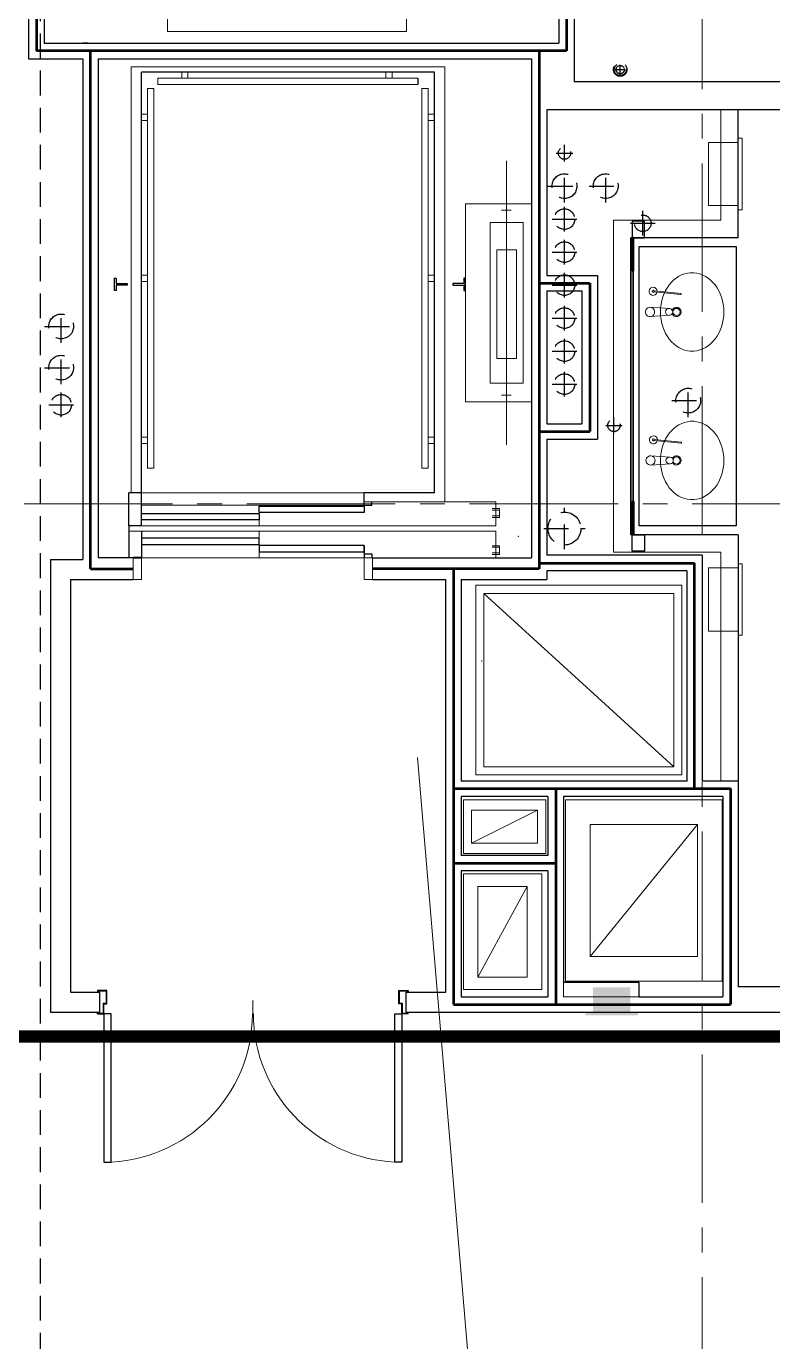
# Model space of a CAD drawing. Header units: inches. Extents: x -26012 to 27, y -3347 to 2082.
# Drawn here: x -22134.5 to -21953.5, y 464 to 782.9 of the extents above; entities that cross this region are included whole.
import ezdxf

# ---------------------------------------------------------------- set-up
doc = ezdxf.new("R2010")
doc.units = ezdxf.units.IN
doc.header["$LTSCALE"] = 48
doc.header["$MEASUREMENT"] = 0
for name, pattern in [('A_Column Grid$0$CENTER2', [1.125, 0.75, -0.125, 0.125, -0.125]), ('Core Callout Boundary$0$DASHED2', [0.375, 0.25, -0.125]), ('NB - 5th floor_plan$0$HIDDEN2', [0.1875, 0.125, -0.0625])]:
    doc.linetypes.add(name, pattern=pattern)
for name, color, linetype in [('A104$0$A-AREA-IDEN', 8, 'Continuous'), ('A104$0$A-COUNTER', 8, 'Continuous'), ('A104$0$A-DOOR', 8, 'Continuous'), ('A104$0$A-DOOR-FRAM', 8, 'Continuous'), ('A104$0$A-EQPM-FEC', 8, 'Continuous'), ('A104$0$A-FLOR-EVTR', 8, 'Continuous'), ('A104$0$A-FLOR-LEVL', 8, 'Continuous'), ('A104$0$A-FLOR-OPENING', 8, 'Continuous'), ('A104$0$A-FLOR-PFIX', 8, 'Continuous'), ('A104$0$A-FLOR-SLAB', 8, 'Continuous'), ('A104$0$A-FLOR-SPCL', 8, 'Continuous'), ('A104$0$A-HVAC-RDFF', 8, 'Continuous'), ('A104$0$A-WALL-FULL-INTR', 8, 'Continuous'), ('A104$0$A-WALL-GLASS-8-11', 8, 'Continuous'), ('A104$0$bc104 - A-WALL-FIRE', 8, 'Continuous'), ('A104$0$Level 30', 8, 'Continuous'), ('A_Column Grid$0$A-GRID-GRD1-15', 8, 'A_Column Grid$0$CENTER2'), ('Core Callout Boundary$0$A-Detl-Iden', 6, 'Continuous'), ('NB - 5th floor_plan$0$stcbeams', 1, 'NB - 5th floor_plan$0$HIDDEN2'), ('NB - 5th floor_plan$0$STWETSTACK', 1, 'NB - 5th floor_plan$0$HIDDEN2'), ('XREF', 8, 'Continuous')]:
    doc.layers.add(name, color=color, linetype=linetype)

# ---------------------------------------------------------------- blocks, each defined once
blk = doc.blocks.new('A104')
at = {"layer": 'A104$0$A-EQPM-FEC', "lineweight": 13, "extrusion": (0, 0, -1)}
blk.add_hatch(color=256, dxfattribs=at).paths.add_polyline_path([(21986.1975, 543.16), (21986.1975, 543.91), (21988.0725, 543.91), (21988.0725, 549.91), (21997.0725, 549.91), (21997.0725, 543.91), (21998.9475, 543.91), (21998.9475, 543.16)])
at = {"layer": 'A104$0$A-AREA-IDEN', "lineweight": 0, "elevation": 0.2066, "flags": 128}
blk.add_lwpolyline([(-21916.0803, 240.3205), (-22008.7927, 240.3205), (-22039.6682, 605.6818)], dxfattribs=at)
at = {"layer": 'A104$0$A-COUNTER', "lineweight": 30, "extrusion": (-1.35827e-43, -6.15442e-35, -1), "flags": 128}
blk.add_lwpolyline([(21962.3851, 661.7846), (21985.8886, 661.7846), (21985.8885, 729.5348), (21962.385, 729.5348), (21962.3851, 661.7846)], dxfattribs=at)
at = {"layer": 'A104$0$A-DOOR', "lineweight": 0}
blk.add_line((-22079.542, 543.5349), (-22079.542, 546.5878), dxfattribs=at)
at = {"layer": 'A104$0$A-DOOR', "lineweight": 0, "extrusion": (0, 0, -1)}
for centre, start, end in [((22115.6676, 543.5349), 180, 270), ((22043.4165, 543.5349), 272.78631, 0)]:
    blk.add_arc(centre, 36, start, end, dxfattribs=at)
at = {"layer": 'A104$0$A-DOOR', "lineweight": 0}
for p in [(-22079.542, 546.5878), (-22079.542, 543.5349)]:
    blk.add_point(p, dxfattribs=at)
at = {"layer": 'A104$0$A-DOOR', "lineweight": 30}
for points in [[(-22115.6676, 507.5349), (-22113.9176, 507.5349), (-22113.9176, 543.5349), (-22115.6676, 543.5349)], [(-22043.4165, 507.5349), (-22045.1665, 507.5349), (-22045.1665, 543.5349), (-22043.4165, 543.5349)]]:
    blk.add_3dface(points, dxfattribs=at)
at = {"layer": 'A104$0$A-DOOR-FRAM', "lineweight": 13}
for p, q in [((-22108.5488, 650.9199), (-22108.5488, 654.0449)), ((-22106.5488, 654.0449), (-22106.5295, 648.7746)), ((-22052.5488, 654.0449), (-22052.5295, 648.7746)), ((-22052.5488, 654.0449), (-22050.5488, 654.0449)), ((-22050.5488, 654.0449), (-22050.5488, 650.9199)), ((-22108.5295, 648.7746), (-22108.5488, 650.9199)), ((-22050.5295, 648.7746), (-22050.5488, 650.9199)), ((-22106.5295, 648.7746), (-22108.5295, 648.7746)), ((-22052.5295, 648.7746), (-22050.5295, 648.7746)), ((-22117.0181, 548.7847), (-22117.1682, 548.7847)), ((-22115.0668, 549.0096), (-22117.0181, 549.0096)), ((-22117.0181, 549.0096), (-22117.0181, 548.7847)), ((-22115.0668, 546.107), (-22115.0668, 549.0096)), ((-22044.0173, 546.107), (-22044.0173, 549.0096)), ((-22044.0173, 549.0096), (-22042.066, 549.0096)), ((-22042.066, 549.0096), (-22042.066, 548.7847)), ((-22042.066, 548.7847), (-22041.9159, 548.7847)), ((-22115.8173, 543.6848), (-22115.8173, 546.107)), ((-22115.8173, 546.107), (-22115.0668, 546.107)), ((-22043.2668, 546.107), (-22044.0173, 546.107)), ((-22043.2668, 543.6848), (-22043.2668, 546.107)), ((-22117.1682, 543.9097), (-22117.0181, 543.9097)), ((-22117.0181, 543.6848), (-22117.0181, 543.9097)), ((-22117.0181, 543.6848), (-22115.8173, 543.6848)), ((-22042.066, 543.6848), (-22043.2668, 543.6848)), ((-22041.9159, 543.9097), (-22042.066, 543.9097)), ((-22042.066, 543.6848), (-22042.066, 543.9097))]:
    blk.add_line(p, q, dxfattribs=at)
at = {"layer": 'A104$0$A-DOOR-FRAM', "lineweight": 40}
blk.add_line((-22106.5488, 654.0449), (-22108.5488, 654.0449), dxfattribs=at)
at = {"layer": 'A104$0$A-DOOR-FRAM', "lineweight": 30}
for p, q in [((-22114.9167, 549.1597), (-22117.1682, 549.1597)), ((-22117.1682, 549.1597), (-22117.1682, 548.7847)), ((-22114.9167, 545.9569), (-22114.9167, 549.1597)), ((-22044.1674, 549.1597), (-22041.9159, 549.1597)), ((-22044.1674, 545.9569), (-22044.1674, 549.1597)), ((-22041.9159, 549.1597), (-22041.9159, 548.7847)), ((-22115.6672, 543.5347), (-22115.6672, 545.9569)), ((-22115.6672, 545.9569), (-22114.9167, 545.9569)), ((-22043.4169, 545.9569), (-22044.1674, 545.9569)), ((-22043.4169, 543.5347), (-22043.4169, 545.9569)), ((-22117.1682, 543.5347), (-22117.1682, 543.9097)), ((-22117.1682, 543.5347), (-22115.6672, 543.5347)), ((-22041.9159, 543.5347), (-22043.4169, 543.5347)), ((-22041.9159, 543.5347), (-22041.9159, 543.9097))]:
    blk.add_line(p, q, dxfattribs=at)
at = {"layer": 'A104$0$A-EQPM-FEC', "lineweight": 13}
blk.add_line((-21986.1975, 543.91), (-21998.9475, 543.91), dxfattribs=at)
at = {"layer": 'A104$0$A-FLOR-EVTR', "lineweight": 30}
for p, q in [((-22035.5515, 771.8195), (-22106.5515, 771.8195)), ((-22106.5488, 669.7949), (-22106.5515, 771.8195)), ((-22035.5488, 669.7949), (-22035.5515, 771.8195)), ((-22039.5515, 770.3195), (-22039.5515, 768.8195)), ((-22106.5488, 669.7949), (-22109.6381, 669.7949)), ((-22109.6381, 661.7949), (-22109.6381, 669.7949)), ((-22106.5488, 661.7949), (-22106.5488, 669.7949)), ((-22052.5488, 666.7949), (-22052.5488, 669.7949)), ((-22035.5488, 669.7949), (-22052.5488, 669.7949)), ((-22052.5488, 666.7949), (-22052.5488, 668.7949)), ((-22052.5488, 666.7949), (-22050.7226, 666.7949)), ((-22050.7226, 666.7949), (-22050.7226, 667.5449)), ((-22109.6381, 662.0449), (-22109.6381, 654.0449)), ((-22106.5488, 661.7949), (-22109.6381, 661.7949)), ((-22106.5488, 660.5449), (-22106.5488, 654.0449)), ((-22052.5488, 657.0449), (-22052.5488, 654.0449)), ((-22052.5488, 657.0449), (-22052.5488, 655.0449)), ((-22106.5488, 654.0449), (-22109.6381, 654.0449)), ((-22052.5488, 655.0449), (-22050.7226, 655.0449)), ((-22050.7226, 655.0449), (-22050.7226, 654.0449))]:
    blk.add_line(p, q, dxfattribs=at)
at = {"layer": 'A104$0$A-FLOR-EVTR', "lineweight": 0}
for p, q in [((-22096.8015, 771.8195), (-22096.8015, 770.3195)), ((-22095.3015, 771.8195), (-22095.3015, 770.3195)), ((-22047.3015, 771.8195), (-22047.3015, 770.3195)), ((-22045.8015, 771.8195), (-22045.8015, 770.3195)), ((-22039.5515, 770.3195), (-22102.5515, 770.3195)), ((-22102.5515, 770.3195), (-22102.5515, 768.8195)), ((-22039.5515, 768.8195), (-22102.5515, 768.8195)), ((-22105.0515, 767.8195), (-22103.5515, 767.8195)), ((-22105.0515, 767.8195), (-22105.0488, 675.7949)), ((-22103.5515, 767.8195), (-22103.5488, 675.7949)), ((-22037.0515, 767.8195), (-22038.5515, 767.8195)), ((-22038.5515, 767.8195), (-22038.5488, 675.7949)), ((-22037.0515, 767.8195), (-22037.0488, 675.7949)), ((-22106.5515, 761.5695), (-22105.0515, 761.5695)), ((-22106.5515, 760.0695), (-22105.0515, 760.0695)), ((-22035.5515, 761.5695), (-22037.0515, 761.5695)), ((-22035.5515, 760.0695), (-22037.0515, 760.0695)), ((-22018.0401, 681.4704), (-22018.0401, 750.3036)), ((-22018.0391, 738.3032), (-22019.2915, 738.3037)), ((-22018.0391, 738.3032), (-22016.9018, 738.3037)), ((-22018.0391, 735.3446), (-22018.0391, 738.3032)), ((-22022.0228, 696.4297), (-22022.0223, 735.3451)), ((-22022.0223, 735.3451), (-22014.0578, 735.3451)), ((-22014.0578, 735.3451), (-22014.0573, 696.4282)), ((-22020.4293, 702.3461), (-22020.4283, 728.7457)), ((-22020.4283, 728.7457), (-22015.6498, 728.7452)), ((-22015.6498, 728.7452), (-22015.6498, 702.3461)), ((-22106.5488, 722.5572), (-22105.0488, 722.5572)), ((-22106.5488, 721.0572), (-22105.0488, 721.0572)), ((-22035.5488, 722.5572), (-22037.0488, 722.5572)), ((-22035.5488, 721.0572), (-22037.0488, 721.0572)), ((-22015.6498, 702.3461), (-22020.4293, 702.3461)), ((-22014.0573, 696.4282), (-22022.0228, 696.4297)), ((-22018.0391, 693.4706), (-22018.0396, 696.4287)), ((-22018.0391, 693.4706), (-22019.2915, 693.4711)), ((-22018.0391, 693.4706), (-22016.9018, 693.4711)), ((-22106.5488, 683.2949), (-22105.0488, 683.2949)), ((-22035.5488, 683.2949), (-22037.0488, 683.2949)), ((-22106.5488, 681.7949), (-22105.0488, 681.7949)), ((-22035.5488, 681.7949), (-22037.0488, 681.7949)), ((-22105.0488, 675.7949), (-22103.5488, 675.7949)), ((-22037.0488, 675.7949), (-22038.5488, 675.7949)), ((-22109.049, 669.7949), (-22106.5488, 669.7949)), ((-22052.5488, 669.7949), (-22106.5488, 669.7949)), ((-22052.5488, 666.7949), (-22106.5488, 666.7949)), ((-22020.6569, 667.5921), (-22052.5488, 667.5921)), ((-22020.6569, 667.5921), (-22020.6569, 661.7949)), ((-22078.0488, 663.2949), (-22078.0488, 661.7949)), ((-22019.7649, 665.9824), (-22021.5488, 665.9824)), ((-22019.7649, 665.6074), (-22021.5488, 665.6074)), ((-22019.7649, 664.2324), (-22021.5488, 664.2324)), ((-22019.7649, 663.8574), (-22021.5488, 663.8574)), ((-22019.7247, 665.9824), (-22019.7247, 663.8574)), ((-22109.6381, 660.5449), (-22020.6569, 660.5449)), ((-22020.6569, 661.7949), (-22106.5488, 661.7949)), ((-22078.0488, 660.5449), (-22078.0488, 658.7949)), ((-22020.6569, 660.5449), (-22020.6569, 654.0449)), ((-22019.7649, 656.9824), (-22021.5488, 656.9824)), ((-22019.7649, 656.9824), (-22019.7649, 654.8574)), ((-22109.049, 654.0449), (-22106.5488, 654.0449)), ((-22052.5488, 654.0449), (-22106.5488, 654.0449)), ((-22078.0488, 655.5449), (-22078.0488, 654.0449)), ((-22019.7649, 656.6074), (-22021.5488, 656.6074)), ((-22019.7649, 655.2324), (-22021.5488, 655.2324)), ((-22019.7649, 654.8574), (-22021.5488, 654.8574))]:
    blk.add_line(p, q, dxfattribs=at)
at = {"layer": 'A104$0$A-FLOR-EVTR', "lineweight": 0, "flags": 128}
blk.add_lwpolyline([(-22109.049, 669.7949), (-22109.0515, 773.0695), (-22033.0515, 773.0695), (-22033.0488, 667.5921)], dxfattribs=at)
at = {"layer": 'A104$0$A-FLOR-EVTR', "lineweight": 13, "flags": 128}
blk.add_lwpolyline([(-22012.0338, 691.8865), (-22028.04, 691.8865), (-22028.0401, 739.8865), (-22012.0338, 739.8865)], dxfattribs=at)
at = {"layer": 'A104$0$A-FLOR-EVTR', "lineweight": 30, "flags": 128}
for points in [[(-22113.0488, 718.8308), (-22113.0488, 721.8308), (-22112.6738, 721.8308), (-22112.6738, 720.5183), (-22110.0488, 720.5183), (-22110.0488, 720.1433), (-22112.6738, 720.1433), (-22112.6738, 718.8308), (-22113.0488, 718.8308)], [(-22028.0488, 718.8308), (-22028.0488, 721.8308), (-22028.4238, 721.8308), (-22028.4238, 720.5183), (-22031.0488, 720.5183), (-22031.0488, 720.1433), (-22028.4238, 720.1433), (-22028.4238, 718.8308), (-22028.0488, 718.8308)]]:
    blk.add_lwpolyline(points, close=True, dxfattribs=at)
at = {"layer": 'A104$0$A-FLOR-EVTR', "lineweight": 30}
for points in [[(-22052.5488, 665.0449), (-22078.0488, 665.0449), (-22078.0488, 666.5449), (-22052.5488, 666.5449)], [(-22078.0488, 663.2949), (-22106.5488, 663.2949), (-22106.5488, 664.7949), (-22078.0488, 664.7949)], [(-22078.0488, 658.7949), (-22106.5488, 658.7949), (-22106.5488, 657.2949), (-22078.0488, 657.2949)], [(-22052.5488, 657.0449), (-22078.0488, 657.0449), (-22078.0488, 655.5449), (-22052.5488, 655.5449)]]:
    blk.add_3dface(points, dxfattribs=at)
at = {"layer": 'A104$0$A-FLOR-LEVL', "lineweight": 0}
blk.add_point((-22024.0668, 629.0827), dxfattribs=at)
at = {"layer": 'A104$0$A-FLOR-OPENING', "lineweight": 0}
for points in [[(-22117.0336, 775.0451), (-22012.0338, 775.0451), (-22012.0338, 654.0449), (-22117.0336, 654.0449)], [(-21975.5236, 647.4074), (-22025.5236, 647.4074), (-22025.5236, 601.4074), (-21975.5236, 601.4074)], [(-22008.5236, 595.4074), (-22028.5236, 595.4074), (-22028.5236, 582.4074), (-22008.5236, 582.4074)], [(-21965.7736, 595.4074), (-22003.7736, 595.4074), (-22003.7736, 551.4074), (-21965.7736, 551.4074)], [(-22028.5236, 577.4074), (-22009.5236, 577.4074), (-22009.5236, 549.4074), (-22028.5236, 549.4074)]]:
    blk.add_3dface(points, dxfattribs=at)
at = {"layer": 'A104$0$A-FLOR-PFIX', "lineweight": 13, "extrusion": (0, 0, -1)}
for p, q in [((-21975.8262, 717.8528), (-21982.3275, 718.5171)), ((-21975.8045, 718.1012), (-21982.3099, 718.7644)), ((-21975.7638, 681.8528), (-21982.2651, 682.5171)), ((-21975.7421, 682.1012), (-21982.2475, 682.7644))]:
    blk.add_line(p, q, dxfattribs=at)
at = {"layer": 'A104$0$A-FLOR-PFIX', "lineweight": 13}
for p, q in [((-21978.5135, 714.4704), (-21983.2108, 714.7808)), ((-21978.5135, 712.849), (-21983.2108, 712.5386)), ((-21978.3886, 678.4704), (-21983.0859, 678.7808)), ((-21978.3886, 676.849), (-21983.0859, 676.5386))]:
    blk.add_line(p, q, dxfattribs=at)
for centre in [(-21983.2848, 713.6597), (-21983.1599, 677.6597)]:
    blk.add_arc(centre, 1.1236, 86.219372, 273.780628, dxfattribs=at)
at = {"layer": 'A104$0$A-FLOR-PFIX', "lineweight": 0}
for centre in [(-21983.2848, 713.6597), (-21983.1599, 677.6597)]:
    blk.add_arc(centre, 1.1236, 285.910271, 86.219372, dxfattribs=at)
at = {"layer": 'A104$0$A-FLOR-PFIX', "lineweight": 13}
for centre, major_axis, ratio, start_param, end_param in [((-21973.0724, 713.6597), (0, 9.5005), 0.80916883, 1.67165562, 7.75312234), ((-21973.0724, 713.6597), (0, 9.5005), 0.80916883, 1.47083188, 1.67165562), ((-21978.643, 713.6597), (-0.8884, 0), 0.9222097, 1.71386052, 4.56932479), ((-21973.0725, 677.6597), (0, 9.5005), 0.80916883, 1.6718291, 7.75225316), ((-21973.0725, 677.6639), (0, 9.5005), 0.80916883, 1.47083188, 1.67165562), ((-21978.5181, 677.6597), (-0.8884, 0), 0.9222097, 1.71386052, 4.56932479)]:
    blk.add_ellipse(centre, major_axis=major_axis, ratio=ratio, start_param=start_param, end_param=end_param, dxfattribs=at)
at = {"layer": 'A104$0$A-FLOR-PFIX', "lineweight": 13, "extrusion": (0, 0, -1)}
for centre, major_axis, start_param, end_param in [((-21982.521, 718.6597), (-0.1874, -0.9663), 4.74938775, 10.78245637), ((-21975.8168, 717.9791), (0.0234, 0.1208), 6.19547185, 9.3370645), ((-21982.4586, 682.6597), (-0.1874, -0.9663), 4.74938775, 10.78245637), ((-21975.7544, 681.9791), (0.0234, 0.1208), 6.19547185, 9.3370645)]:
    blk.add_ellipse(centre, major_axis=major_axis, ratio=0.97753003, start_param=start_param, end_param=end_param, dxfattribs=at)
at = {"layer": 'A104$0$A-FLOR-PFIX', "lineweight": 13}
for centre in [(-21982.521, 718.6597), (-21982.4586, 682.6597)]:
    blk.add_ellipse(centre, major_axis=(0.0469, 0.2416), ratio=0.97753003, dxfattribs=at)
at = {"layer": 'A104$0$A-FLOR-PFIX', "lineweight": 0}
for centre, major_axis, ratio, start_param, end_param in [((-21978.643, 713.6597), (-0.8884, 0), 0.9222097, 4.71238898, 7.85398163), ((-21976.8629, 713.6605), (0, -1.1251), 0.97753003, 5.09815197, 10.61076194), ((-21976.8629, 713.6605), (0, -0.8751), 0.97753003, 4.74756061, 10.99648424), ((-21978.5181, 677.6597), (-0.8884, 0), 0.9222097, 4.71238898, 7.85398163), ((-21976.863, 677.6605), (0, -1.1251), 0.97753003, 5.20829141, 10.50067489), ((-21976.863, 677.6605), (0, -0.8751), 0.97753003, 5.02794945, 10.68102131)]:
    blk.add_ellipse(centre, major_axis=major_axis, ratio=ratio, start_param=start_param, end_param=end_param, dxfattribs=at)
at = {"layer": 'A104$0$A-FLOR-SLAB', "lineweight": 0}
for points in [[(-22042.2736, 801.6574), (-22100.2736, 801.6574), (-22100.2736, 781.6574), (-22042.2736, 781.6574)], [(-22117.0336, 775.0451), (-22117.0304, 775.0451), (-22117.0304, 775.0451), (-22117.0336, 775.0451)], [(-21965.7736, 595.4074), (-22003.7736, 595.4074), (-22003.7736, 551.4074), (-21965.7736, 551.4074)]]:
    blk.add_3dface(points, dxfattribs=at)
at = {"layer": 'A104$0$A-FLOR-SPCL', "lineweight": 13, "extrusion": (0, 0, -1)}
for p, q in [((-21961.8846, 755.7545), (-21960.9476, 755.7531)), ((-21961.8836, 738.4425), (-21961.8846, 755.7545)), ((-21960.9466, 738.4411), (-21960.9476, 755.7531)), ((-21969.1351, 754.7531), (-21961.8846, 754.7541)), ((-21969.1336, 739.4411), (-21969.1351, 754.7531)), ((-21969.1336, 739.4411), (-21961.8841, 739.442)), ((-21961.8836, 738.4425), (-21960.9466, 738.4411)), ((-21969.1336, 651.5972), (-21969.1351, 636.2852)), ((-21969.1336, 651.5972), (-21961.8841, 651.5962)), ((-21961.8836, 652.5957), (-21961.8846, 635.2837)), ((-21961.8836, 652.5957), (-21960.9466, 652.5972)), ((-21960.9466, 652.5972), (-21960.9476, 635.2852)), ((-21969.1351, 636.2852), (-21961.8846, 636.2842)), ((-21961.8846, 635.2837), (-21960.9476, 635.2852))]:
    blk.add_line(p, q, dxfattribs=at)
at = {"layer": 'A104$0$A-HVAC-RDFF', "lineweight": 0}
for p, q in [((-22023.5236, 645.4074), (-21977.5236, 603.4074)), ((-22010.5236, 592.9074), (-22026.5236, 584.9074)), ((-21971.7736, 589.4074), (-21997.7736, 557.4074)), ((-22025.0236, 552.4074), (-22013.0236, 574.4074))]:
    blk.add_line(p, q, dxfattribs=at)
at = {"layer": 'A104$0$A-HVAC-RDFF', "lineweight": 13}
for points in [[(-21977.5236, 645.4074), (-22023.5236, 645.4074), (-22023.5236, 603.4074), (-21977.5236, 603.4074)], [(-22010.5236, 592.9074), (-22026.5236, 592.9074), (-22026.5236, 584.9074), (-22010.5236, 584.9074)], [(-21971.7736, 589.4074), (-21997.7736, 589.4074), (-21997.7736, 557.4074), (-21971.7736, 557.4074)], [(-22025.0236, 574.4074), (-22013.0236, 574.4074), (-22013.0236, 552.4074), (-22025.0236, 552.4074)]]:
    blk.add_3dface(points, dxfattribs=at)
at = {"layer": 'A104$0$A-WALL-FULL-INTR', "lineweight": 30}
for p, q in [((-22133.8986, 1009.1697), (-22133.8986, 775.0447)), ((-22001.6486, 830.0266), (-22001.6486, 769.4071)), ((-22130.1486, 804.0452), (-22130.1486, 778.7951)), ((-22005.3986, 804.0453), (-22005.3986, 778.7964)), ((-22130.1486, 778.7951), (-22005.3986, 778.7964)), ((-22119.5232, 778.7952), (-22120.773, 778.7952)), ((-22133.8986, 775.0447), (-22120.7887, 775.045)), ((-22120.7887, 775.045), (-22120.7914, 653.6699)), ((-22117.0336, 775.0451), (-22117.0337, 691.0418)), ((-22117.0336, 775.0451), (-22117.0336, 654.0449)), ((-22117.0304, 775.0451), (-22012.0338, 775.0479)), ((-22012.0338, 775.0479), (-22012.0338, 654.0449)), ((-21916.8879, 769.4071), (-22001.6486, 769.4071)), ((-21961.8886, 762.6596), (-22008.2838, 762.6596)), ((-22008.2838, 762.6596), (-22008.2838, 722.5323)), ((-21901.1387, 762.6594), (-21961.8886, 762.6594)), ((-21961.8886, 731.6597), (-21961.8886, 762.6594)), ((-21987.8882, 659.6597), (-21987.8882, 731.6597)), ((-21961.8882, 731.6597), (-21987.8882, 731.6597)), ((-22008.2838, 722.5323), (-21996.0135, 722.5323)), ((-21996.0135, 722.5323), (-21996.0135, 682.7845)), ((-22008.2838, 718.7823), (-21999.7635, 718.7823)), ((-22008.2838, 718.7823), (-22008.2838, 686.5345)), ((-21999.7635, 718.7823), (-21999.7635, 686.5345)), ((-22008.2838, 686.5345), (-21999.7635, 686.5345)), ((-22008.2838, 682.7845), (-21996.0135, 682.7845)), ((-22008.2838, 682.7845), (-22008.2837, 654.6597)), ((-21961.8886, 659.6597), (-21987.8882, 659.6597)), ((-21961.8886, 659.6597), (-21961.8886, 550.0346)), ((-22108.5488, 654.0449), (-22117.0336, 654.0449)), ((-22050.5488, 654.0449), (-22012.0307, 654.0449)), ((-22024.0257, 654.0449), (-22012.0338, 654.0449)), ((-21970.6388, 654.6597), (-22008.2837, 654.6597)), ((-21970.6388, 654.6597), (-21970.6399, 599.9096)), ((-22128.6375, 653.6697), (-22120.7914, 653.6699)), ((-22128.6375, 653.6697), (-22128.6373, 543.9097)), ((-21974.3881, 650.9102), (-22008.2843, 650.9102)), ((-22008.2843, 650.9102), (-22008.2843, 648.7979)), ((-21974.388, 650.9102), (-21974.3889, 599.9096)), ((-22123.7625, 648.7948), (-22108.5297, 648.7952)), ((-22123.7625, 648.7948), (-22123.7623, 548.7849)), ((-22050.5297, 648.7968), (-22032.7758, 648.7973)), ((-22032.7758, 548.7816), (-22032.7758, 648.7973)), ((-22029.0355, 648.7974), (-22029.0363, 599.9096)), ((-22029.0355, 648.7974), (-22008.2843, 648.7979)), ((-21974.3889, 599.9096), (-22029.0363, 599.9096)), ((-21961.8886, 599.9096), (-21970.64, 599.9096)), ((-22029.0364, 596.1596), (-22029.0371, 581.9097)), ((-22008.0121, 596.1596), (-22029.0364, 596.1596)), ((-22008.0121, 596.1596), (-22008.0128, 581.9097)), ((-22004.2621, 596.1596), (-22004.2635, 551.16)), ((-21965.6386, 596.1596), (-22004.2621, 596.1596)), ((-21965.6386, 596.1596), (-21965.6386, 596.1595)), ((-21965.6386, 596.1595), (-21965.6386, 547.6596)), ((-22008.0128, 581.9097), (-22029.0371, 581.9097)), ((-22029.0371, 578.1597), (-22029.0378, 547.6597)), ((-22008.0129, 578.1597), (-22029.0371, 578.1597)), ((-22008.0129, 578.1597), (-22008.0136, 547.6597)), ((-22123.6998, 548.7849), (-22116.6682, 548.7848)), ((-22116.6682, 543.9097), (-22116.6682, 548.7848)), ((-22042.4159, 543.9097), (-22042.4159, 548.7816)), ((-22042.4159, 548.7816), (-22032.7758, 548.7816)), ((-22004.2635, 551.16), (-21985.9823, 551.16)), ((-21985.9823, 551.16), (-21985.9822, 547.6596)), ((-21901.1386, 550.0346), (-21961.8886, 550.0346)), ((-22029.0378, 547.6597), (-22008.0136, 547.6596)), ((-21985.9822, 547.6596), (-21965.6386, 547.6596)), ((-22128.5748, 543.9097), (-22116.6682, 543.9097)), ((-22042.4159, 543.9097), (-21961.8886, 543.9096)), ((-21961.8886, 543.9096), (-21864.1386, 543.9096))]:
    blk.add_line(p, q, dxfattribs=at)
at = {"layer": 'A104$0$A-WALL-FULL-INTR', "lineweight": 0}
for p in [(-22004.2635, 551.16), (-21985.9822, 547.6596)]:
    blk.add_line(p, (-22004.2635, 547.6596), dxfattribs=at)
at = {"layer": 'A104$0$A-WALL-FULL-INTR', "lineweight": 0, "flags": 128}
blk.add_lwpolyline([(-21966.1386, 762.6596), (-21966.1386, 735.9099), (-21992.1382, 735.9099), (-21992.1382, 655.4099), (-21966.1386, 655.4099), (-21966.1386, 599.9096)], dxfattribs=at)
at = {"layer": 'A104$0$A-WALL-FULL-INTR', "lineweight": 30}
for points in [[(-21984.6156, 731.6597), (-21984.6156, 735.6597), (-21987.6156, 735.6597), (-21987.6156, 731.6597)], [(-21984.6156, 659.6597), (-21984.6156, 655.6597), (-21987.6156, 655.6597), (-21987.6156, 659.6597)]]:
    blk.add_3dface(points, dxfattribs=at)
at = {"layer": 'A104$0$A-WALL-GLASS-8-11', "lineweight": 0}
blk.add_point((-22015.2098, 659.2422), dxfattribs=at)
at = {"layer": 'A104$0$bc104 - A-WALL-FIRE', "lineweight": 53}
for p, q in [((-22132.0236, 805.9368), (-22132.0236, 776.9229)), ((-22003.5236, 805.9368), (-22003.5236, 776.9229)), ((-22003.5236, 776.9229), (-22132.0236, 776.9229)), ((-22118.9111, 651.3996), (-22118.9111, 776.9229)), ((-22010.1588, 776.9229), (-22010.1587, 651.3996)), ((-22010.1588, 720.6573), (-21997.8885, 720.6573)), ((-21997.8885, 720.6573), (-21997.8885, 684.6595)), ((-22010.1588, 684.6595), (-21997.8885, 684.6595)), ((-22118.9111, 651.3996), (-22108.5488, 651.3996)), ((-22010.1587, 651.3996), (-22050.5488, 651.3996)), ((-22030.9105, 651.3996), (-22030.9105, 545.7847)), ((-22010.1523, 652.7849), (-21972.5134, 652.7849)), ((-21972.5127, 598.0493), (-21972.5134, 652.7849)), ((-22030.9102, 598.1303), (-21963.7633, 598.1303)), ((-22006.1085, 598.1304), (-22006.1088, 545.7846)), ((-21963.7633, 598.1303), (-21963.7636, 545.7846)), ((-22030.9105, 580.0013), (-22006.1086, 580.0013)), ((-22030.9105, 545.7847), (-21963.7636, 545.7846))]:
    blk.add_line(p, q, dxfattribs=at)
at = {"layer": 'A104$0$Level 30', "lineweight": 40, "extrusion": (0, 0, -1)}
for p, q in [((-21987.303, 731.6597), (-21987.6155, 731.6597)), ((-21987.6155, 731.6597), (-21987.6155, 723.6248)), ((-21987.303, 723.6248), (-21987.303, 731.6597)), ((-21987.6155, 723.6248), (-21987.303, 723.6248)), ((-21987.6156, 659.6597), (-21987.6156, 667.6946)), ((-21987.6156, 667.6946), (-21987.3031, 667.6946)), ((-21987.3031, 667.6946), (-21987.3031, 659.6597)), ((-21987.3031, 659.6597), (-21987.6156, 659.6597))]:
    blk.add_line(p, q, dxfattribs=at)
at = {"layer": 'A104$0$Level 30', "lineweight": 13}
blk.add_3dface([(-21987.3031, 667.7571), (-21987.6398, 667.7571), (-21987.6397, 723.5623), (-21987.303, 723.5623)], dxfattribs=at)
blk = doc.blocks.new('NB - 5th floor_plan')
at = {"layer": 'NB - 5th floor_plan$0$stcbeams', "color": 1, "linetype": 'NB - 5th floor_plan$0$HIDDEN2'}
blk.add_line((-22131.02, 379.16), (-22131.02, 1009.17), dxfattribs=at)
at = {"layer": 'NB - 5th floor_plan$0$STWETSTACK', "color": 1, "linetype": 'NB - 5th floor_plan$0$HIDDEN2'}
for p, q in [((-21991.69, 772.41, -0.01), (-21989.31, 772.41, -0.01)), ((-21990.5, 771.22, -0.01), (-21990.5, 773.59, -0.01)), ((-22004.01, 750.16, -0.01), (-22004.01, 754.16, -0.01)), ((-22006.01, 752.16, -0.01), (-22002.01, 752.16, -0.01)), ((-22004.01, 740.16, -0.01), (-22004.01, 748.16, -0.01)), ((-21994.01, 740.16, -0.01), (-21994.01, 748.16, -0.01)), ((-22008.01, 744.16, -0.01), (-22000.01, 744.16, -0.01)), ((-21998.01, 744.16, -0.01), (-21990.01, 744.16, -0.01)), ((-22004.02, 733.16, -0.01), (-22004.02, 739.16, -0.01)), ((-21985.02, 732.16, -0.01), (-21985.02, 738.16, -0.01)), ((-22007.02, 736.16, -0.01), (-22001.02, 736.16, -0.01)), ((-21988.02, 735.16, -0.01), (-21982.02, 735.16, -0.01)), ((-22004.02, 725.16, -0.01), (-22004.02, 731.16, -0.01)), ((-22007.02, 728.16, -0.01), (-22001.02, 728.16, -0.01)), ((-22004.02, 717.16, -0.01), (-22004.02, 723.16, -0.01)), ((-22007.02, 720.16, -0.01), (-22001.02, 720.16, -0.01)), ((-22004.02, 709.16, -0.01), (-22004.02, 715.16, -0.01)), ((-22126.02, 706.15, -0.01), (-22126.02, 714.15, -0.01)), ((-22007.02, 712.16, -0.01), (-22001.02, 712.16, -0.01)), ((-22130.02, 710.15, -0.01), (-22122.02, 710.15, -0.01)), ((-22004.02, 701.16, -0.01), (-22004.02, 707.16, -0.01)), ((-22126.02, 696.15, -0.01), (-22126.02, 704.15, -0.01)), ((-22007.02, 704.16, -0.01), (-22001.02, 704.16, -0.01)), ((-22130.02, 700.15, -0.01), (-22122.02, 700.15, -0.01)), ((-22004.02, 693.16, -0.01), (-22004.02, 699.16, -0.01)), ((-22007.02, 696.16, -0.01), (-22001.02, 696.16, -0.01)), ((-21974.01, 688.16, -0.01), (-21974.01, 696.16, -0.01)), ((-22126.02, 688.15, -0.01), (-22126.02, 694.15, -0.01)), ((-21978.01, 692.16, -0.01), (-21970.01, 692.16, -0.01)), ((-22129.02, 691.15, -0.01), (-22123.02, 691.15, -0.01)), ((-21994.02, 686.16, -0.01), (-21990.02, 686.16, -0.01)), ((-21992.02, 684.16, -0.01), (-21992.02, 688.16, -0.01)), ((-22004.02, 656.16, -0.01), (-22004.02, 666.16, -0.01)), ((-22009.02, 661.16, -0.01), (-21999.02, 661.16, -0.01))]:
    blk.add_line(p, q, dxfattribs=at)
for centre, radius in [((-21990.5, 772.41, -0.01), 1.63), ((-21990.5, 772.41, -0.01), 1.45), ((-21990.5, 772.41, -0.01), 1), ((-22004.01, 752.16, -0.01), 1.5), ((-22004.01, 744.16, -0.01), 3), ((-21994.01, 744.16, -0.01), 3), ((-22004.02, 736.16, -0.01), 2.5), ((-21985.02, 735.16, -0.01), 2), ((-22004.02, 728.16, -0.01), 2.5), ((-22004.02, 720.16, -0.01), 2.5), ((-22004.02, 712.16, -0.01), 2.5), ((-22126.02, 710.15, -0.01), 3), ((-22004.02, 704.16, -0.01), 2.5), ((-22126.02, 700.15, -0.01), 3), ((-22004.02, 696.16, -0.01), 2.5), ((-22126.02, 691.15, -0.01), 2.5), ((-21974.01, 692.16, -0.01), 3), ((-21992.02, 686.16, -0.01), 1.5), ((-22004.02, 661.16, -0.01), 4)]:
    blk.add_circle(centre, radius, dxfattribs=at)
blk = doc.blocks.new('A_Column Grid')
at = {"layer": 'A_Column Grid$0$A-GRID-GRD1-15', "lineweight": 0}
for p, q in [((-21970.64, 1667.67), (-21970.64, 382.21)), ((-23215.02, 667.16), (-20844.03, 667.16))]:
    blk.add_line(p, q, dxfattribs=at)
blk = doc.blocks.new('Core Callout Boundary')
at = {"layer": 'Core Callout Boundary$0$A-Detl-Iden', "linetype": 'Core Callout Boundary$0$DASHED2', "const_width": 3, "flags": 128}
blk.add_lwpolyline([(-22168.64, 1035.9), (-21531.09, 1035.9), (-21531.09, 538.01), (-22168.64, 538.01)], close=True, dxfattribs=at)

msp = doc.modelspace()

# ---------------------------------------------------------------- block references
at = {"layer": 'XREF'}
for name in ['A_Column Grid', 'A104', 'NB - 5th floor_plan', 'Core Callout Boundary']:
    msp.add_blockref(name, (0, 0), dxfattribs=at)

doc.saveas('drawing.dxf')
